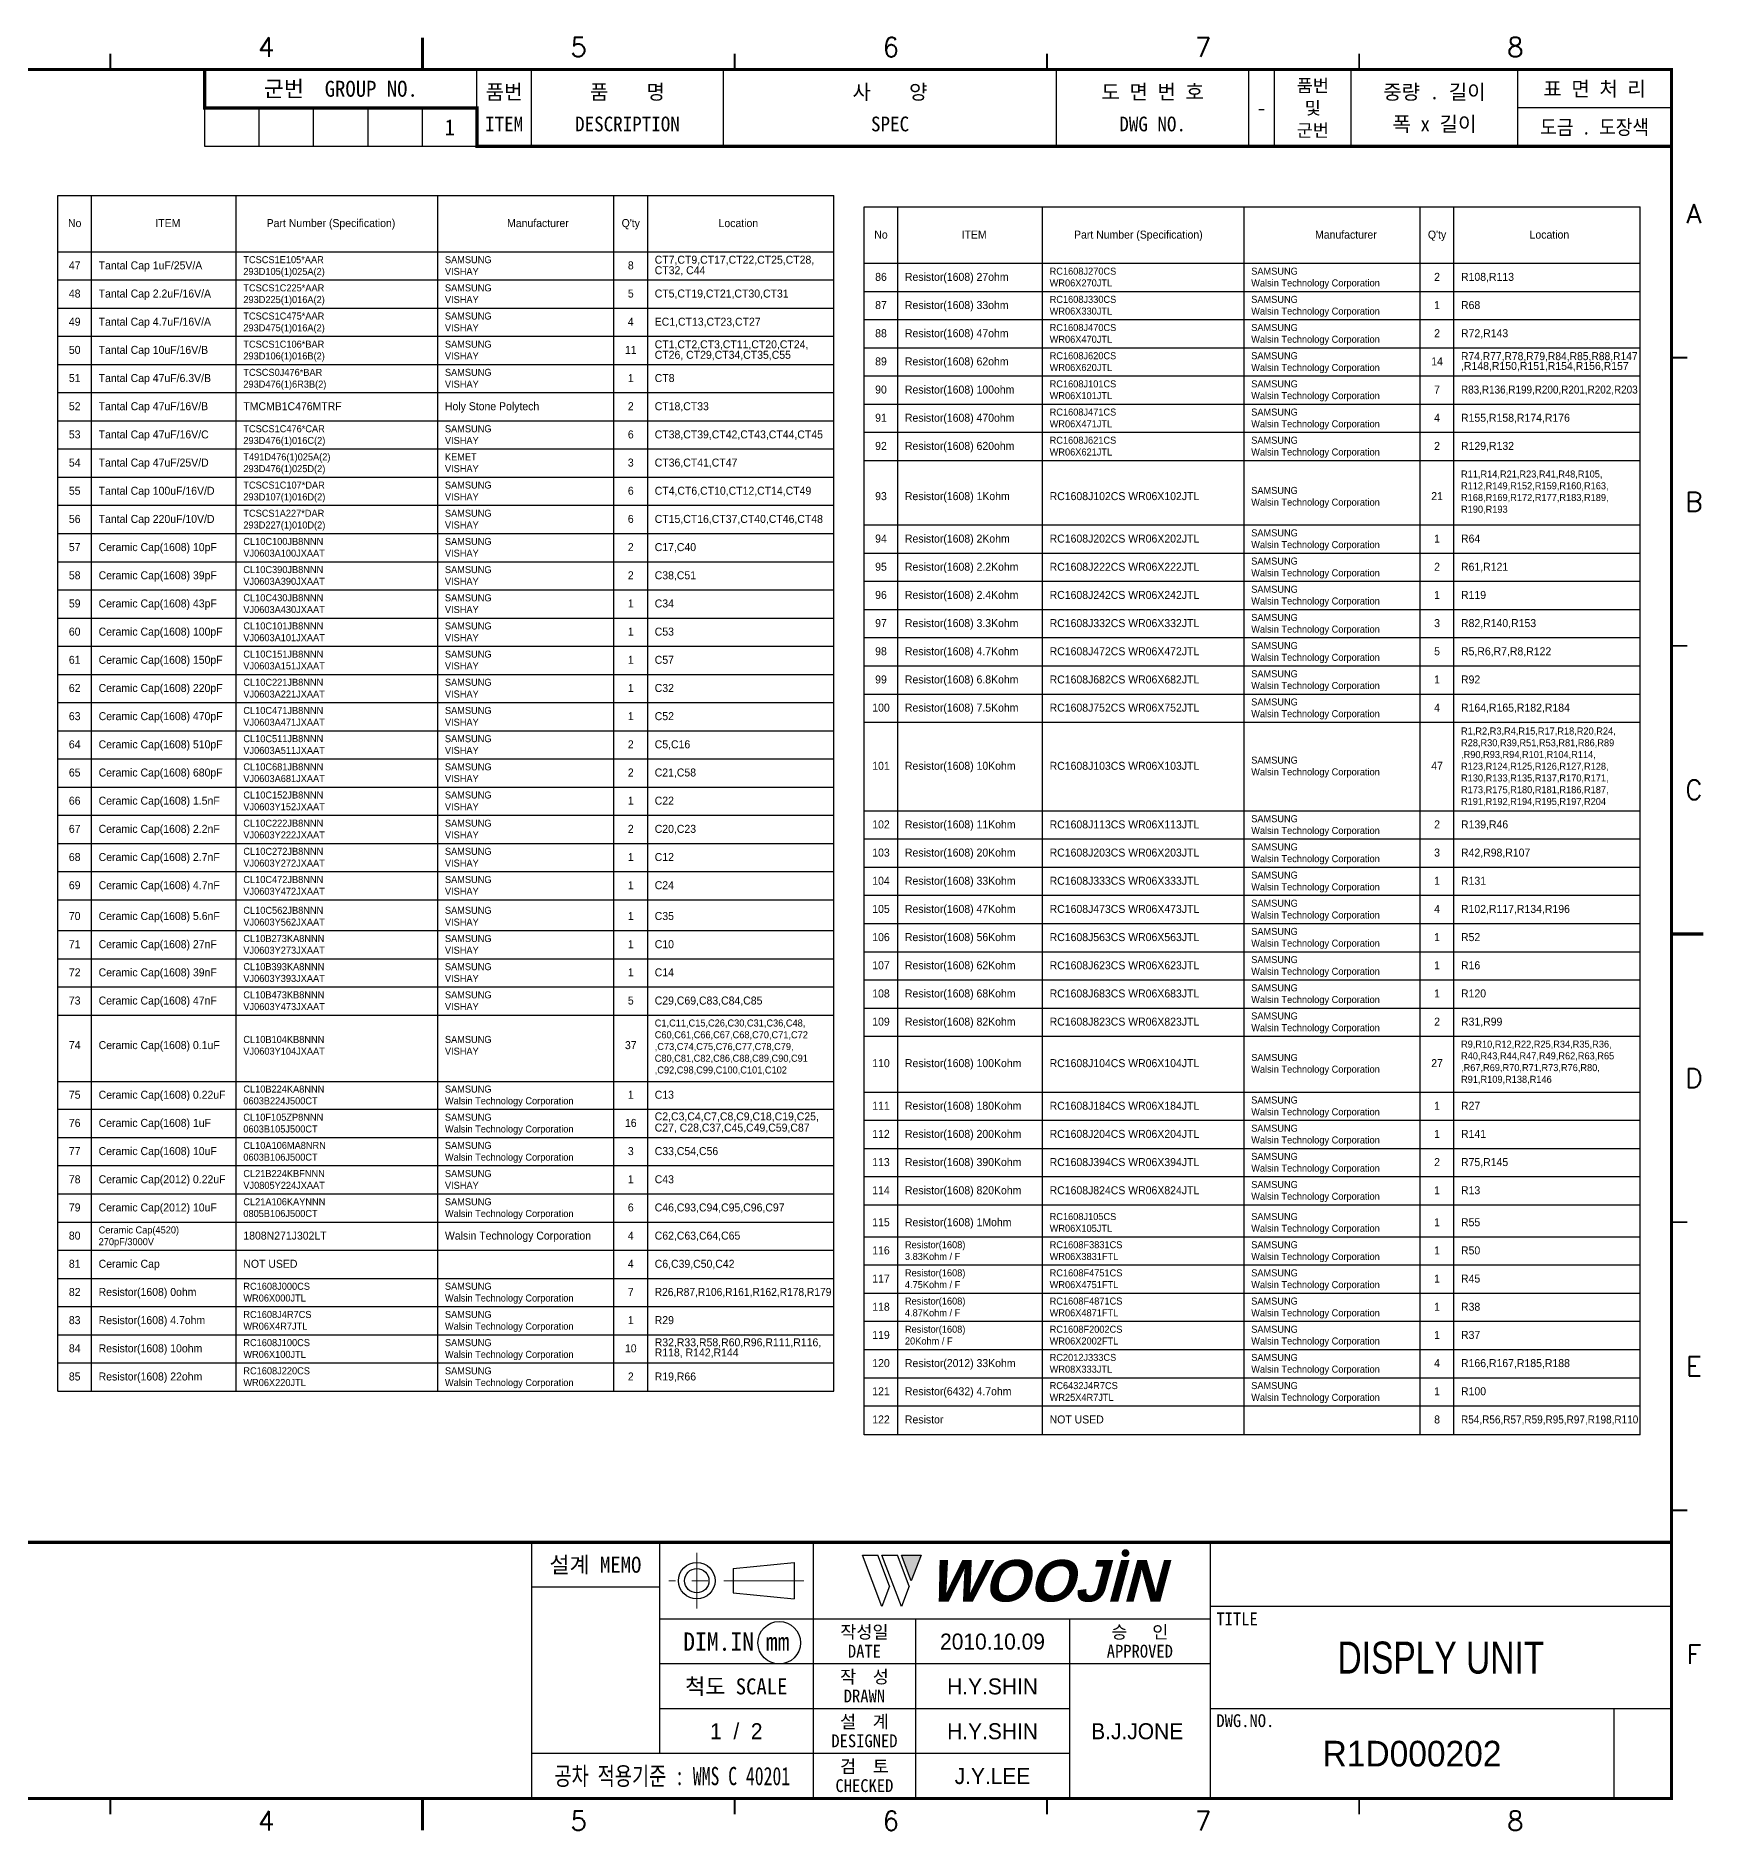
# Model space of a CAD drawing. Extents: x -344 to 1174, y 20 to 1266.
# Drawn here: x 299 to 820, y 20 to 580 of the extents above; entities that cross this region are included whole.
import ezdxf
from ezdxf.enums import TextEntityAlignment as Align

# ---------------------------------------------------------------- set-up
doc = ezdxf.new("R2010")
doc.units = 0
doc.header["$LTSCALE"] = 10
doc.header["$MEASUREMENT"] = 0
doc.linetypes.add('CENTER', pattern=[2, 1.25, -0.25, 0.25, -0.25])
doc.layers.get('0').update_dxf_attribs({"linetype": 'CONTINUOUS', "lineweight": 25})
doc.layers.add('2', color=2, linetype='CENTER', lineweight=13)
doc.layers.add('4', color=4, linetype='CONTINUOUS', lineweight=18)
for name, color, linetype in [('SHEET', 3, 'CONTINUOUS'), ('문자', 4, 'CONTINUOUS'), ('테두리', 3, 'CONTINUOUS')]:
    doc.layers.add(name, color=color, linetype=linetype)
doc.styles.add('MARK', font='')
doc.styles.get("Standard").update_dxf_attribs({"font": 'simplex.shx'})
doc.styles.add('굴림', font='Gulim.ttf')
doc.styles.add('굴림체', font='GulimChe.ttf')
doc.styles.get('MARK').set_extended_font_data('Arial Rounded MT Bold')

# ---------------------------------------------------------------- blocks, each defined once
blk = doc.blocks.new('A')
blk.add_line((15, 285), (15, 285))
at = {"layer": '2'}
for p, q in [((252.83, 53.35), (252.83, 44.65)), ((269.53, 49), (248.48, 49))]:
    blk.add_line(p, q, dxfattribs=at)
at = {"layer": 'SHEET'}
for p, q in [((33, 285), (33, 278)), ((58, 278), (58, 285)), ((176, 273), (176, 285)), ((218.5, 273), (218.5, 285)), ((227, 273), (227, 285)), ((257, 273), (257, 285)), ((309, 273), (309, 285)), ((339, 273), (339, 285)), ((343, 273), (343, 285)), ((355, 273), (355, 285)), ((355, 273), (355, 285)), ((355, 273), (355, 285)), ((355, 273), (355, 285)), ((381, 273), (381, 285)), ((381, 273), (381, 285)), ((381, 273), (381, 285)), ((381, 273), (381, 285)), ((381, 273), (381, 285)), ((381, 273), (381, 285)), ((381, 273), (381, 285)), ((381, 273), (381, 285)), ((381, 273), (381, 285)), ((58, 278), (15, 278)), ((184.5, 273), (184.5, 279)), ((193, 273), (193, 279)), ((201.5, 273), (201.5, 279)), ((210, 273), (210, 279)), ((405, 279), (381, 279)), ((405, 273), (176, 273)), ((22, 55), (22, 15)), ((227, 55), (227, 15)), ((247, 55), (247, 22)), ((271, 55), (271, 15)), ((271, 55), (271, 15)), ((333, 55), (333, 15)), ((247, 48), (227, 48)), ((405, 45), (333, 45)), ((333, 43), (247, 43)), ((287, 43), (287, 15)), ((311, 43), (311, 15)), ((333, 36), (247, 36)), ((311, 29), (247, 29)), ((405, 29), (333, 29)), ((396, 29), (396, 15)), ((311, 22), (227, 22))]:
    blk.add_line(p, q, dxfattribs=at)
at = {"layer": 'SHEET', "color": 4}
for p, q in [((258.53, 50.9), (268.03, 51.85)), ((258.53, 50.9), (258.53, 47.1)), ((268.03, 51.85), (268.03, 46.15)), ((258.53, 47.1), (268.03, 46.15))]:
    blk.add_line(p, q, dxfattribs=at)
for radius in [2.85, 1.9]:
    blk.add_circle((252.83, 49), radius, dxfattribs=at)
at = {"layer": 'SHEET'}
blk.add_circle((265.7, 39.32), 3.32, dxfattribs=at)
at = {"layer": '테두리'}
for p, q in [((176, 285), (176, 279)), ((405, 285), (405, 15)), ((218.5, 279), (176, 279)), ((218.5, 279), (218.5, 273)), ((218.5, 273), (405, 273))]:
    blk.add_line(p, q, dxfattribs=at)
for points, const_width in [([(210, 290), (210, 285)], 0.5), ([(63.75, 287.5), (63.75, 285)], 0.3), ([(112.5, 287.5), (112.5, 285)], 0.3), ([(161.25, 287.5), (161.25, 285)], 0.3), ([(258.75, 287.5), (258.75, 285)], 0.3), ([(307.5, 287.5), (307.5, 285)], 0.3), ([(356.25, 287.5), (356.25, 285)], 0.3), ([(15, 285), (15, 15), (405, 15), (405, 285), (15, 285)], 0.5), ([(176, 285), (176, 279), (218.5, 279), (218.5, 273), (405, 273)], 0.5), ([(12.5, 240), (15, 240)], 0.3), ([(407.5, 240), (405, 240)], 0.3), ([(12.5, 195), (15, 195)], 0.3), ([(407.5, 195), (405, 195)], 0.3), ([(10, 150), (15, 150)], 0.5), ([(410, 150), (405, 150)], 0.5), ([(12.5, 105), (15, 105)], 0.3), ([(407.5, 105), (405, 105)], 0.3), ([(12.5, 60), (15, 60)], 0.3), ([(407.5, 60), (405, 60)], 0.3), ([(15, 55), (405, 55)], 0.5), ([(63.75, 12.5), (63.75, 15)], 0.3), ([(112.5, 12.5), (112.5, 15)], 0.3), ([(161.25, 12.5), (161.25, 15)], 0.3), ([(210, 10), (210, 15)], 0.5), ([(258.75, 12.5), (258.75, 15)], 0.3), ([(307.5, 12.5), (307.5, 15)], 0.3), ([(356.25, 12.5), (356.25, 15)], 0.3)]:
    blk.add_lwpolyline(points, dxfattribs=dict(at, const_width=const_width))
at = {"layer": '문자'}
for s, p in [('1', (39.38, 288.5)), ('2', (88.12, 288.5)), ('3', (136.88, 288.5)), ('4', (185.62, 288.5)), ('5', (234.38, 288.5)), ('6', (283.12, 288.5)), ('7', (331.88, 288.5)), ('8', (380.62, 288.5)), ('A', (11.5, 262.5)), ('A', (408.5, 262.5)), ('B', (11.5, 217.5)), ('B', (408.5, 217.5)), ('C', (11.5, 172.5)), ('C', (408.5, 172.5)), ('D', (11.5, 127.5)), ('D', (408.5, 127.5)), ('E', (11.5, 82.5)), ('E', (408.5, 82.5)), ('F', (11.5, 37.5)), ('F', (408.5, 37.5)), ('1', (39.38, 11.5)), ('2', (88.12, 11.5)), ('3', (136.88, 11.5)), ('4', (185.62, 11.5)), ('5', (234.38, 11.5)), ('6', (283.12, 11.5)), ('7', (331.88, 11.5)), ('8', (380.62, 11.5))]:
    blk.add_text(s, height=3, dxfattribs=at).set_placement(p, align=Align.MIDDLE)
at = {"layer": '문자', "style": '굴림체'}
for s, height, p in [('군번  GROUP NO.', 2.5, (197.25, 282)), ('품번', 2, (349, 282.5)), ('표 면 처 리', 2.3, (393, 282)), ('도면번호 ', 2.5, (24, 281.5)), ('품번', 2.3, (222.75, 281.5)), ('품    명', 2.3, (242, 281.5)), ('사    양', 2.3, (283, 281.5)), ('도 면 번 호', 2.3, (324, 281.5)), ('중량 . 길이', 2.3, (368, 281.5)), ('-', 2.3, (341, 279)), ('및', 2, (349, 279)), ('폭 x 길이', 2.3, (368, 276.5)), ('ITEM', 2.3, (222.75, 276.5)), ('DESCRIPTION', 2.3, (242, 276.5)), ('SPEC', 2.3, (283, 276.5)), ('DWG NO.', 2.3, (324, 276.5)), ('군번', 2, (349, 275.5)), ('설계 MEMO', 2.5, (237, 51.5)), ('작성일', 2, (279, 41)), ('승   인', 2, (322, 41)), ('DIM.IN mm', 2.85, (259, 39.5)), ('DATE', 2, (279, 38)), ('APPROVED', 2, (322, 38)), ('척도 SCALE', 2.5, (259, 32.5)), ('작  성', 2, (279, 34)), ('DRAWN', 2, (279, 31)), ('설  계', 2, (279, 27)), ('DESIGNED', 2, (279, 24)), ('검  토', 2, (279, 20)), ('CHECKED', 2, (279, 17))]:
    blk.add_text(s, height=height, dxfattribs=at).set_placement(p, align=Align.MIDDLE_CENTER)
for s, height, width, p in [('도금 . 도장색', 2.3, 0.9, (393, 276)), ('공차 적용기준 : WMS C 40201', 2.85, 0.75, (249, 18.5))]:
    blk.add_text(s, height=height, dxfattribs=dict(at, width=width)).set_placement(p, align=Align.MIDDLE_CENTER)
blk.add_text('개정  CHANGE', height=3, rotation=90, dxfattribs=at).set_placement((18.5, 35), align=Align.MIDDLE_CENTER)
for s, p in [('TITLE', (333.95, 42.05)), ('DWG.NO.', (333.95, 26.15))]:
    blk.add_text(s, height=2, dxfattribs=at).set_placement(p)
blk = doc.blocks.new('B')
at = {"layer": '문자'}
blk.add_hatch(color=256, dxfattribs=at).paths.add_polyline_path([(13.79, 10), (15.31, 6), (16.84, 10)])
at = {"color": 4, "const_width": 0.6}
blk.add_lwpolyline([(48.46, 10.32, 1), (49.06, 10.32, 1)], format="xyb", close=True, dxfattribs=at)
at = {"layer": '문자'}
for p, q in [((10.73, 2), (7.68, 10)), ((7.68, 10), (10.09, 10)), ((11.94, 5.16), (10.09, 10)), ((10.73, 10), (13.15, 10)), ((13.79, 2), (10.73, 10)), ((14.99, 5.16), (13.15, 10)), ((13.79, 10), (16.84, 10)), ((15.31, 6), (13.79, 10)), ((16.84, 10), (15.31, 6)), ((11.94, 5.16), (10.73, 2)), ((14.99, 5.16), (13.79, 2))]:
    blk.add_line(p, q, dxfattribs=at)
at = {"layer": '문자', "style": 'MARK', "oblique": 15}
blk.add_text('WOOJIN', height=6.5, dxfattribs=at).set_placement((36.4, 6), align=Align.MIDDLE_CENTER)
blk = doc.blocks.new('C')
for name, p in [('A', (0, 0)), ('B', (271, 43))]:
    blk.add_blockref(name, p)

msp = doc.modelspace()

# ---------------------------------------------------------------- linework, layer by layer
for p, q in [((306.12177, 530.69113), (548.45545, 530.69113)), ((306.12177, 310.69113), (306.12177, 530.69113)), ((306.12177, 530.69113), (548.45545, 530.69113)), ((316.68177, 310.69113), (316.68177, 530.69113)), ((361.86767, 310.69113), (361.86767, 530.69113)), ((424.81342, 310.69113), (424.81342, 530.69113)), ((479.76289, 310.69113), (479.76289, 530.69113)), ((490.32289, 310.69113), (490.32289, 530.69113)), ((548.45545, 310.69113), (548.45545, 530.69113)), ((557.89407, 527.09411), (800.22775, 527.09411)), ((557.89407, 215.41477), (557.89407, 527.09411)), ((557.89407, 527.09411), (800.22775, 527.09411)), ((568.45407, 215.41477), (568.45407, 527.09411)), ((613.63997, 215.41477), (613.63997, 527.09411)), ((676.58572, 215.41477), (676.58572, 527.09411)), ((731.53519, 215.41477), (731.53519, 527.09411)), ((742.09519, 215.41477), (742.09519, 527.09411)), ((800.22775, 215.41477), (800.22775, 527.09411)), ((306.12177, 513.09113), (548.45545, 513.09113)), ((557.89407, 509.49411), (800.22775, 509.49411)), ((306.12177, 504.29113), (548.45545, 504.29113)), ((557.89407, 500.69411), (800.22775, 500.69411)), ((306.12177, 495.49113), (548.45545, 495.49113)), ((557.89407, 491.89411), (800.22775, 491.89411)), ((306.12177, 486.69113), (548.45545, 486.69113)), ((557.89407, 483.09411), (800.22775, 483.09411)), ((306.12177, 477.89113), (548.45545, 477.89113)), ((557.89407, 474.29411), (800.22775, 474.29411)), ((306.12177, 469.09113), (548.45545, 469.09113)), ((306.12177, 460.29113), (548.45545, 460.29113)), ((557.89407, 465.49411), (800.22775, 465.49411)), ((557.89407, 456.69411), (800.22775, 456.69411)), ((306.12177, 451.49113), (548.45545, 451.49113)), ((557.89407, 447.89411), (800.22775, 447.89411)), ((306.12177, 442.69113), (548.45545, 442.69113)), ((306.12177, 433.89113), (548.45545, 433.89113)), ((557.89407, 427.75506), (800.22775, 427.75506)), ((306.12177, 425.09113), (548.45545, 425.09113)), ((306.12177, 416.29113), (548.45545, 416.29113)), ((557.89407, 418.95506), (800.22775, 418.95506)), ((557.89407, 410.15506), (800.22775, 410.15506)), ((306.12177, 407.49113), (548.45545, 407.49113)), ((306.12177, 398.69113), (548.45545, 398.69113)), ((557.89407, 401.35506), (800.22775, 401.35506)), ((306.12177, 389.89113), (548.45545, 389.89113)), ((557.89407, 392.55506), (800.22775, 392.55506)), ((557.89407, 383.75506), (800.22775, 383.75506)), ((306.12177, 381.09113), (548.45545, 381.09113)), ((306.12177, 372.29113), (548.45545, 372.29113)), ((557.89407, 374.95506), (800.22775, 374.95506)), ((557.89407, 366.15506), (800.22775, 366.15506)), ((306.12177, 363.49113), (548.45545, 363.49113)), ((306.12177, 354.69113), (548.45545, 354.69113)), ((306.12177, 345.89113), (548.45545, 345.89113)), ((306.12177, 337.09113), (548.45545, 337.09113)), ((557.89407, 338.48163), (800.22775, 338.48163)), ((306.12177, 328.29113), (548.45545, 328.29113)), ((557.89407, 329.68163), (800.22775, 329.68163)), ((557.89407, 320.88163), (800.22775, 320.88163)), ((306.12177, 319.49113), (548.45545, 319.49113)), ((306.12177, 310.69113), (548.45545, 310.69113)), ((306.12177, 157.24743), (306.12177, 310.69113)), ((316.68177, 157.24743), (316.68177, 310.69113)), ((361.86767, 157.24743), (361.86767, 310.69113)), ((424.81342, 157.24743), (424.81342, 310.69113)), ((479.76289, 157.24743), (479.76289, 310.69113)), ((490.32289, 157.24743), (490.32289, 310.69113)), ((548.45545, 157.24743), (548.45545, 310.69113)), ((557.89407, 312.08163), (800.22775, 312.08163)), ((557.89407, 303.28163), (800.22775, 303.28163)), ((306.12177, 301.06982), (548.45545, 301.06982)), ((306.12177, 292.26982), (548.45545, 292.26982)), ((557.89407, 294.48163), (800.22775, 294.48163)), ((306.12177, 283.46982), (548.45545, 283.46982)), ((557.89407, 285.68163), (800.22775, 285.68163)), ((557.89407, 276.88163), (800.22775, 276.88163)), ((306.12177, 274.66982), (548.45545, 274.66982)), ((557.89407, 268.08163), (800.22775, 268.08163)), ((306.12177, 253.92847), (548.45545, 253.92847)), ((557.89407, 250.61477), (800.22775, 250.61477)), ((306.12177, 245.24743), (548.45545, 245.24743)), ((557.89407, 241.81477), (800.22775, 241.81477)), ((306.12177, 236.44743), (548.45545, 236.44743)), ((557.89407, 233.01477), (800.22775, 233.01477)), ((306.12177, 227.64743), (548.45545, 227.64743)), ((306.12177, 218.84743), (548.45545, 218.84743)), ((557.89407, 224.21477), (800.22775, 224.21477)), ((557.89407, 215.41477), (800.22775, 215.41477)), ((557.89407, 143.56295), (557.89407, 215.41477)), ((568.45407, 143.56295), (568.45407, 215.41477)), ((613.63997, 143.82736), (613.63997, 215.41477)), ((676.58572, 143.82736), (676.58572, 215.41477)), ((731.53519, 143.56295), (731.53519, 215.41477)), ((742.09519, 143.56295), (742.09519, 215.41477)), ((800.22775, 143.56295), (800.22775, 215.41477)), ((306.12177, 210.04743), (548.45545, 210.04743)), ((557.89407, 205.42736), (800.22775, 205.42736)), ((306.12177, 201.24743), (548.45545, 201.24743)), ((557.89407, 196.62736), (800.22775, 196.62736)), ((306.12177, 192.44743), (548.45545, 192.44743)), ((557.89407, 187.82736), (800.22775, 187.82736)), ((306.12177, 183.64743), (548.45545, 183.64743)), ((306.12177, 174.84743), (548.45545, 174.84743)), ((557.89407, 179.02736), (800.22775, 179.02736)), ((557.89407, 170.22736), (800.22775, 170.22736)), ((306.12177, 166.04743), (548.45545, 166.04743)), ((306.12177, 157.24743), (548.45545, 157.24743)), ((557.89407, 161.42736), (800.22775, 161.42736)), ((557.89407, 152.62736), (800.22775, 152.62736)), ((800.22775, 143.56295), (557.89407, 143.56295))]:
    msp.add_line(p, q)

# ---------------------------------------------------------------- block references
at = {"xscale": 2, "yscale": 2, "zscale": 2}
msp.add_blockref('C', (0, 0), dxfattribs=at)

# ---------------------------------------------------------------- texts
at = {"style": '굴림'}
for s, p in [('No', (311.40177, 520.79113)), ('ITEM', (340.49319, 520.79113)), ('Part Number (Specification)', (391.43217, 520.79113)), ('Manufacturer', (456.04896, 520.79113)), ("Q'ty", (485.04289, 520.79113)), ('Location', (518.64092, 520.79113)), ('No', (563.17407, 517.19411)), ('ITEM', (592.26549, 517.19411)), ('Part Number^J(Specification)', (643.53899, 517.19411)), ('Manufacturer', (708.34866, 517.19411)), ("Q'ty", (736.81519, 517.19411)), ('Location', (771.8932, 517.19411)), ('47', (311.40177, 507.59113)), ('8', (485.04289, 507.59113)), ('86', (563.17407, 503.99411)), ('2', (736.81519, 503.99411)), ('48', (311.40177, 498.79113)), ('5', (485.04289, 498.79113)), ('87', (563.17407, 495.19411)), ('1', (736.81519, 495.19411)), ('49', (311.40177, 489.99113)), ('4', (485.04289, 489.99113)), ('88', (563.17407, 486.39411)), ('2', (736.81519, 486.39411)), ('50', (311.40177, 481.19113)), ('11', (485.04289, 481.19113)), ('89', (563.17407, 477.59411)), ('14', (736.81519, 477.59411)), ('51', (311.40177, 472.39113)), ('1', (485.04289, 472.39113)), ('90', (563.17407, 468.79411)), ('7', (736.81519, 468.79411)), ('52', (311.40177, 463.59113)), ('2', (485.04289, 463.59113)), ('91', (563.17407, 459.99411)), ('4', (736.81519, 459.99411)), ('53', (311.40177, 454.79113)), ('6', (485.04289, 454.79113)), ('92', (563.17407, 451.19411)), ('2', (736.81519, 451.19411)), ('54', (311.40177, 445.99113)), ('3', (485.04289, 445.99113)), ('55', (311.40177, 437.19113)), ('6', (485.04289, 437.19113)), ('93', (563.17407, 435.51604)), ('21', (736.81519, 435.51604)), ('56', (311.40177, 428.39113)), ('6', (485.04289, 428.39113)), ('57', (311.40177, 419.59113)), ('2', (485.04289, 419.59113)), ('94', (563.17407, 422.25506)), ('1', (736.81519, 422.25506)), ('95', (563.17407, 413.45506)), ('2', (736.81519, 413.45506)), ('58', (311.40177, 410.79113)), ('2', (485.04289, 410.79113)), ('59', (311.40177, 401.99113)), ('1', (485.04289, 401.99113)), ('96', (563.17407, 404.65506)), ('1', (736.81519, 404.65506)), ('97', (563.17407, 395.85506)), ('3', (736.81519, 395.85506)), ('60', (311.40177, 393.19113)), ('1', (485.04289, 393.19113)), ('98', (563.17407, 387.05506)), ('5', (736.81519, 387.05506)), ('61', (311.40177, 384.39113)), ('1', (485.04289, 384.39113)), ('62', (311.40177, 375.59113)), ('1', (485.04289, 375.59113)), ('99', (563.17407, 378.25506)), ('1', (736.81519, 378.25506)), ('100', (563.17407, 369.45506)), ('4', (736.81519, 369.45506)), ('63', (311.40177, 366.79113)), ('1', (485.04289, 366.79113)), ('64', (311.40177, 357.99113)), ('2', (485.04289, 357.99113)), ('101', (563.17407, 351.28249)), ('47', (736.81519, 351.28249)), ('65', (311.40177, 349.19113)), ('2', (485.04289, 349.19113)), ('66', (311.40177, 340.39113)), ('1', (485.04289, 340.39113)), ('67', (311.40177, 331.59113)), ('2', (485.04289, 331.59113)), ('102', (563.17407, 332.98163)), ('2', (736.81519, 332.98163)), ('103', (563.17407, 324.18163)), ('3', (736.81519, 324.18163)), ('68', (311.40177, 322.79113)), ('1', (485.04289, 322.79113)), ('69', (311.40177, 313.99113)), ('1', (485.04289, 313.99113)), ('104', (563.17407, 315.38163)), ('1', (736.81519, 315.38163)), ('105', (563.17407, 306.58163)), ('4', (736.81519, 306.58163)), ('70', (311.40177, 304.36982)), ('1', (485.04289, 304.36982)), ('71', (311.40177, 295.56982)), ('1', (485.04289, 295.56982)), ('106', (563.17407, 297.78163)), ('1', (736.81519, 297.78163)), ('72', (311.40177, 286.76982)), ('1', (485.04289, 286.76982)), ('107', (563.17407, 288.98163)), ('1', (736.81519, 288.98163)), ('73', (311.40177, 277.96982)), ('108', (563.17407, 280.18163)), ('1', (736.81519, 280.18163)), ('5', (485.04289, 277.96982)), ('109', (563.17407, 271.38163)), ('2', (736.81519, 271.38163)), ('74', (311.40177, 264.04568)), ('37', (485.04289, 264.04568)), ('110', (563.17407, 258.40916)), ('27', (736.81519, 258.40916)), ('75', (311.40177, 248.54743)), ('1', (485.04289, 248.54743)), ('111', (563.17407, 245.11477)), ('1', (736.81519, 245.11477)), ('76', (311.40177, 239.74743)), ('16', (485.04289, 239.74743)), ('112', (563.17407, 236.31477)), ('1', (736.81519, 236.31477)), ('77', (311.40177, 230.94743)), ('3', (485.04289, 230.94743)), ('113', (563.17407, 227.51477)), ('2', (736.81519, 227.51477)), ('78', (311.40177, 222.14743)), ('1', (485.04289, 222.14743)), ('114', (563.17407, 218.71477)), ('1', (736.81519, 218.71477)), ('79', (311.40177, 213.34743)), ('6', (485.04289, 213.34743)), ('115', (563.17407, 208.72736)), ('1', (736.81519, 208.72736)), ('80', (311.40177, 204.54743)), ('4', (485.04289, 204.54743)), ('116', (563.17407, 199.92736)), ('1', (736.81519, 199.92736)), ('81', (311.40177, 195.74743)), ('4', (485.04289, 195.74743)), ('117', (563.17407, 191.12736)), ('1', (736.81519, 191.12736)), ('82', (311.40177, 186.94743)), ('7', (485.04289, 186.94743)), ('83', (311.40177, 178.14743)), ('1', (485.04289, 178.14743)), ('118', (563.17407, 182.32736)), ('1', (736.81519, 182.32736)), ('119', (563.17407, 173.52736)), ('1', (736.81519, 173.52736)), ('84', (311.40177, 169.34743)), ('10', (485.04289, 169.34743)), ('85', (311.40177, 160.54743)), ('2', (485.04289, 160.54743)), ('120', (563.17407, 164.72736)), ('4', (736.81519, 164.72736)), ('121', (563.17407, 155.92736)), ('1', (736.81519, 155.92736)), ('122', (563.17407, 147.12736)), ('8', (736.81519, 147.12736))]:
    msp.add_text(s, height=2.5, dxfattribs=at).set_placement(p, align=Align.CENTER)
for s, p in [('CT7,CT9,CT17,CT22,CT25,CT28,', (492.52289, 509.35699)), ('Tantal Cap 1uF/25V/A', (318.88177, 507.59113)), ('CT32, C44', (492.52289, 506.06608)), ('Resistor(1608) 27ohm', (570.65407, 503.99411)), ('R108,R113', (744.29519, 503.99411)), ('Tantal Cap 2.2uF/16V/A', (318.88177, 498.79113)), ('CT5,CT19,CT21,CT30,CT31', (492.52289, 498.79113)), ('Resistor(1608) 33ohm', (570.65407, 495.19411)), ('R68', (744.29519, 495.19411)), ('Tantal Cap 4.7uF/16V/A', (318.88177, 489.99113)), ('EC1,CT13,CT23,CT27', (492.52289, 489.99113)), ('Resistor(1608) 47ohm', (570.65407, 486.39411)), ('R72,R143', (744.29519, 486.39411)), ('Tantal Cap 10uF/16V/B', (318.88177, 481.19113)), ('CT1,CT2,CT3,CT11,CT20,CT24,', (492.52289, 482.9253)), ('CT26, CT29,CT34,CT35,C55', (492.52289, 479.65391)), ('Resistor(1608) 62ohm', (570.65407, 477.59411)), (',R148,R150,R151,R154,R156,R157', (744.29519, 476.16181)), ('Tantal Cap 47uF/6.3V/B', (318.88177, 472.39113)), ('CT8', (492.52289, 472.39113)), ('Resistor(1608) 100ohm', (570.65407, 468.79411)), ('Tantal Cap 47uF/16V/B', (318.88177, 463.59113)), ('TMCMB1C476MTRF', (364.06767, 463.59113)), ('Holy Stone Polytech', (427.01342, 463.59113)), ('CT18,CT33', (492.52289, 463.59113)), ('Resistor(1608) 470ohm', (570.65407, 459.99411)), ('R155,R158,R174,R176', (744.29519, 459.99411)), ('Tantal Cap 47uF/16V/C', (318.88177, 454.79113)), ('CT38,CT39,CT42,CT43,CT44,CT45', (492.52289, 454.79113)), ('Resistor(1608) 620ohm', (570.65407, 451.19411)), ('R129,R132', (744.29519, 451.19411)), ('Tantal Cap 47uF/25V/D', (318.88177, 445.99113)), ('CT36,CT41,CT47', (492.52289, 445.99113)), ('Tantal Cap 100uF/16V/D', (318.88177, 437.19113)), ('CT4,CT6,CT10,CT12,CT14,CT49', (492.52289, 437.19113)), ('Resistor(1608) 1Kohm', (570.65407, 435.51604)), ('RC1608J102CS WR06X102JTL', (615.83997, 435.51604)), ('Tantal Cap 220uF/10V/D', (318.88177, 428.39113)), ('CT15,CT16,CT37,CT40,CT46,CT48', (492.52289, 428.39113)), ('Ceramic Cap(1608) 10pF', (318.88177, 419.59113)), ('C17,C40', (492.52289, 419.59113)), ('Resistor(1608) 2Kohm', (570.65407, 422.25506)), ('RC1608J202CS WR06X202JTL', (615.83997, 422.25506)), ('R64', (744.29519, 422.25506)), ('Resistor(1608) 2.2Kohm', (570.65407, 413.45506)), ('RC1608J222CS WR06X222JTL', (615.83997, 413.45506)), ('R61,R121', (744.29519, 413.45506)), ('Ceramic Cap(1608) 39pF', (318.88177, 410.79113)), ('C38,C51', (492.52289, 410.79113)), ('Ceramic Cap(1608) 43pF', (318.88177, 401.99113)), ('C34', (492.52289, 401.99113)), ('Resistor(1608) 2.4Kohm', (570.65407, 404.65506)), ('RC1608J242CS WR06X242JTL', (615.83997, 404.65506)), ('R119', (744.29519, 404.65506)), ('Resistor(1608) 3.3Kohm', (570.65407, 395.85506)), ('RC1608J332CS WR06X332JTL', (615.83997, 395.85506)), ('R82,R140,R153', (744.29519, 395.85506)), ('Ceramic Cap(1608) 100pF', (318.88177, 393.19113)), ('C53', (492.52289, 393.19113)), ('Resistor(1608) 4.7Kohm', (570.65407, 387.05506)), ('RC1608J472CS WR06X472JTL', (615.83997, 387.05506)), ('R5,R6,R7,R8,R122', (744.29519, 387.05506)), ('Ceramic Cap(1608) 150pF', (318.88177, 384.39113)), ('C57', (492.52289, 384.39113)), ('Ceramic Cap(1608) 220pF', (318.88177, 375.59113)), ('C32', (492.52289, 375.59113)), ('Resistor(1608) 6.8Kohm', (570.65407, 378.25506)), ('RC1608J682CS WR06X682JTL', (615.83997, 378.25506)), ('R92', (744.29519, 378.25506)), ('Resistor(1608) 7.5Kohm', (570.65407, 369.45506)), ('RC1608J752CS WR06X752JTL', (615.83997, 369.45506)), ('R164,R165,R182,R184', (744.29519, 369.45506)), ('Ceramic Cap(1608) 470pF', (318.88177, 366.79113)), ('C52', (492.52289, 366.79113)), ('Ceramic Cap(1608) 510pF', (318.88177, 357.99113)), ('C5,C16', (492.52289, 357.99113)), ('Resistor(1608) 10Kohm', (570.65407, 351.28249)), ('RC1608J103CS WR06X103JTL', (615.83997, 351.28249)), ('Ceramic Cap(1608) 680pF', (318.88177, 349.19113)), ('C21,C58', (492.52289, 349.19113)), ('Ceramic Cap(1608) 1.5nF', (318.88177, 340.39113)), ('C22', (492.52289, 340.39113)), ('Ceramic Cap(1608) 2.2nF', (318.88177, 331.59113)), ('C20,C23', (492.52289, 331.59113)), ('Resistor(1608) 11Kohm', (570.65407, 332.98163)), ('RC1608J113CS WR06X113JTL', (615.83997, 332.98163)), ('R139,R46', (744.29519, 332.98163)), ('Ceramic Cap(1608) 2.7nF', (318.88177, 322.79113)), ('Resistor(1608) 20Kohm', (570.65407, 324.18163)), ('RC1608J203CS WR06X203JTL', (615.83997, 324.18163)), ('R42,R98,R107', (744.29519, 324.18163)), ('C12', (492.52289, 322.79113)), ('Ceramic Cap(1608) 4.7nF', (318.88177, 313.99113)), ('C24', (492.52289, 313.99113)), ('Resistor(1608) 33Kohm', (570.65407, 315.38163)), ('RC1608J333CS WR06X333JTL', (615.83997, 315.38163)), ('R131', (744.29519, 315.38163)), ('Resistor(1608) 47Kohm', (570.65407, 306.58163)), ('RC1608J473CS WR06X473JTL', (615.83997, 306.58163)), ('R102,R117,R134,R196', (744.29519, 306.58163)), ('Ceramic Cap(1608) 5.6nF', (318.88177, 304.36982)), ('C35', (492.52289, 304.36982)), ('Ceramic Cap(1608) 27nF', (318.88177, 295.56982)), ('C10', (492.52289, 295.56982)), ('Resistor(1608) 56Kohm', (570.65407, 297.78163)), ('RC1608J563CS WR06X563JTL', (615.83997, 297.78163)), ('R52', (744.29519, 297.78163)), ('Ceramic Cap(1608) 39nF', (318.88177, 286.76982)), ('C14', (492.52289, 286.76982)), ('Resistor(1608) 62Kohm', (570.65407, 288.98163)), ('RC1608J623CS WR06X623JTL', (615.83997, 288.98163)), ('R16', (744.29519, 288.98163)), ('Ceramic Cap(1608) 47nF', (318.88177, 277.96982)), ('C29,C69,C83,C84,C85', (492.52289, 277.96982)), ('Resistor(1608) 68Kohm', (570.65407, 280.18163)), ('RC1608J683CS WR06X683JTL', (615.83997, 280.18163)), ('R120', (744.29519, 280.18163)), ('Resistor(1608) 82Kohm', (570.65407, 271.38163)), ('RC1608J823CS WR06X823JTL', (615.83997, 271.38163)), ('R31,R99', (744.29519, 271.38163)), ('Ceramic Cap(1608) 0.1uF', (318.88177, 264.04568)), ('Resistor(1608) 100Kohm', (570.65407, 258.40916)), ('RC1608J104CS WR06X104JTL', (615.83997, 258.40916)), ('Ceramic Cap(1608) 0.22uF', (318.88177, 248.54743)), ('C13', (492.52289, 248.54743)), ('Resistor(1608) 180Kohm', (570.65407, 245.11477)), ('RC1608J184CS WR06X184JTL', (615.83997, 245.11477)), ('R27', (744.29519, 245.11477)), ('Ceramic Cap(1608) 1uF', (318.88177, 239.74743)), ('C2,C3,C4,C7,C8,C9,C18,C19,C25,', (492.52289, 241.79313)), ('C27, C28,C37,C45,C49,C59,C87', (492.52289, 238.28622)), ('Resistor(1608) 200Kohm', (570.65407, 236.31477)), ('RC1608J204CS WR06X204JTL', (615.83997, 236.31477)), ('R141', (744.29519, 236.31477)), ('Ceramic Cap(1608) 10uF', (318.88177, 230.94743)), ('C33,C54,C56', (492.52289, 230.94743)), ('Resistor(1608) 390Kohm', (570.65407, 227.51477)), ('RC1608J394CS WR06X394JTL', (615.83997, 227.51477)), ('R75,R145', (744.29519, 227.51477)), ('Ceramic Cap(2012) 0.22uF', (318.88177, 222.14743)), ('C43', (492.52289, 222.14743)), ('Resistor(1608) 820Kohm', (570.65407, 218.71477)), ('RC1608J824CS WR06X824JTL', (615.83997, 218.71477)), ('R13', (744.29519, 218.71477)), ('Ceramic Cap(2012) 10uF', (318.88177, 213.34743)), ('C46,C93,C94,C95,C96,C97', (492.52289, 213.34743)), ('Resistor(1608) 1Mohm', (570.65407, 208.72736)), ('R55', (744.29519, 208.72736)), ('1808N271J302LT', (364.06767, 204.54743)), ('Walsin Technology Corporation', (427.01342, 204.54743)), ('C62,C63,C64,C65', (492.52289, 204.54743)), ('R50', (744.29519, 199.92736)), ('Ceramic Cap', (318.88177, 195.74743)), ('NOT USED', (364.06767, 195.74743)), ('C6,C39,C50,C42', (492.52289, 195.74743)), ('R45', (744.29519, 191.12736)), ('Resistor(1608) 0ohm', (318.88177, 186.94743)), ('Resistor(1608) 4.7ohm', (318.88177, 178.14743)), ('R29', (492.52289, 178.14743)), ('R38', (744.29519, 182.32736)), ('R37', (744.29519, 173.52736)), ('Resistor(1608) 10ohm', (318.88177, 169.34743)), ('R32,R33,R58,R60,R96,R111,R116,', (492.52289, 171.21628)), ('R118, R142,R144', (492.52289, 168.04736)), ('Resistor(1608) 22ohm', (318.88177, 160.54743)), ('R19,R66', (492.52289, 160.54743)), ('Resistor(2012) 33Kohm', (570.65407, 164.72736)), ('R166,R167,R185,R188', (744.29519, 164.72736)), ('Resistor(6432) 4.7ohm', (570.65407, 155.92736)), ('R100', (744.29519, 155.92736)), ('Resistor', (570.65407, 147.12736)), ('NOT USED', (615.83997, 147.12736))]:
    msp.add_text(s, height=2.5, dxfattribs=at).set_placement(p)
for s, width, p, p2 in [('R74,R77,R78,R79,R84,R85,R88,R147', 0.928542, (744.29519, 479.23101), (799.4575, 479.23101)), ('R83,R136,R199,R200,R201,R202,R203', 0.891613, (744.29519, 468.79411), (799.46001, 468.79411)), ('R26,R87,R106,R161,R162,R178,R179', 0.920699, (492.52289, 186.94743), (547.68514, 186.94743)), ('R54,R56,R57,R59,R95,R97,R198,R110', 0.902121, (744.29519, 147.12736), (799.65373, 147.12736))]:
    msp.add_text(s, height=2.5, dxfattribs=dict(at, width=width)).set_placement(p, p2, align=Align.FIT)
at = {"color": 4, "style": '굴림'}
for s, p in [('2010.10.09', (598, 79)), ('H.Y.SHIN', (598, 65)), ('H.Y.SHIN', (598, 51)), ('B.J.JONE', (643.18039, 51)), ('J.Y.LEE', (598, 37))]:
    msp.add_text(s, height=5, dxfattribs=at).set_placement(p, align=Align.MIDDLE_CENTER)
at = {"char_height": 2.2, "attachment_point": 1, "style": '굴림'}
for s, insert, width in [('TCSCS1E105*AAR\\P293D105(1)025A(2)', (364.06767, 511.71613), 61.7182001), ('SAMSUNG\\PVISHAY', (427.01342, 511.71613), 30.1144392), ('RC1608J270CS\\PWR06X270JTL', (615.83997, 508.11911), 47.8828744), ('SAMSUNG\\PWalsin Technology Corporation', (678.78572, 508.11911), 65.4341169), ('TCSCS1C225*AAR\\P293D225(1)016A(2)', (364.06767, 502.91613), 61.9176629), ('SAMSUNG\\PVISHAY', (427.01342, 502.91613), 30.1144392), ('RC1608J330CS\\PWR06X330JTL', (615.83997, 499.31911), 47.8828744), ('SAMSUNG\\PWalsin Technology Corporation', (678.78572, 499.31911), 65.4341169), ('TCSCS1C475*AAR\\P293D475(1)016A(2)', (364.06767, 494.11613), 61.9176629), ('SAMSUNG\\PVISHAY', (427.01342, 494.11613), 30.1144392), ('RC1608J470CS\\PWR06X470JTL', (615.83997, 490.51911), 47.8828744), ('SAMSUNG\\PWalsin Technology Corporation', (678.78572, 490.51911), 65.4341169), ('TCSCS1C106*BAR\\P293D106(1)016B(2)', (364.06767, 485.31613), 61.9294829), ('SAMSUNG\\PVISHAY', (427.01342, 485.31613), 30.1144392), ('RC1608J620CS\\PWR06X620JTL', (615.83997, 481.71911), 47.8828744), ('SAMSUNG\\PWalsin Technology Corporation', (678.78572, 481.71911), 65.4341169), ('TCSCS0J476*BAR\\P293D476(1)6R3B(2)', (364.06767, 476.51613), 61.3724647), ('SAMSUNG\\PVISHAY', (427.01342, 476.51613), 30.1144392), ('RC1608J101CS\\PWR06X101JTL', (615.83997, 472.91911), 47.8828744), ('SAMSUNG\\PWalsin Technology Corporation', (678.78572, 472.91911), 65.4341169), ('RC1608J471CS\\PWR06X471JTL', (615.83997, 464.11911), 47.8828744), ('SAMSUNG\\PWalsin Technology Corporation', (678.78572, 464.11911), 65.4341169), ('TCSCS1C476*CAR\\P293D476(1)016C(2)', (364.06767, 458.91613), 62.006313), ('SAMSUNG\\PVISHAY', (427.01342, 458.91613), 30.1144392), ('RC1608J621CS\\PWR06X621JTL', (615.83997, 455.31911), 47.8828744), ('SAMSUNG\\PWalsin Technology Corporation', (678.78572, 455.31911), 65.4341169), ('T491D476(1)025A(2)\\P293D476(1)025D(2)', (364.06767, 450.11613), 66.9027535), ('KEMET\\PVISHAY', (427.01342, 450.11613), 24.8722633), ('R11,R14,R21,R23,R41,R48,R105,\\PR112,R149,R152,R159,R160,R163,\\PR168,R169,R172,R177,R183,R189,\\PR190,R193', (744.29519, 444.7692), 178.5501679), ('TCSCS1C107*DAR\\P293D107(1)016D(2)', (364.06767, 441.31613), 62.4436535), ('SAMSUNG\\PVISHAY', (427.01342, 441.31613), 30.1144392), ('SAMSUNG\\PWalsin Technology Corporation', (678.78572, 439.64104), 65.4341169), ('TCSCS1A227*DAR\\P293D227(1)010D(2)', (364.06767, 432.51613), 62.3993284), ('SAMSUNG\\PVISHAY', (427.01342, 432.51613), 30.1144392), ('SAMSUNG\\PWalsin Technology Corporation', (678.78572, 426.38006), 65.4341169), ('CL10C100JB8NNN\\PVJ0603A100JXAAT', (364.06767, 423.71613), 59.0498321), ('SAMSUNG\\PVISHAY', (427.01342, 423.71613), 30.1144392), ('SAMSUNG\\PWalsin Technology Corporation', (678.78572, 417.58006), 65.4341169), ('CL10C390JB8NNN\\PVJ0603A390JXAAT', (364.06767, 414.91613), 59.0498321), ('SAMSUNG\\PVISHAY', (427.01342, 414.91613), 30.1144392), ('CL10C430JB8NNN\\PVJ0603A430JXAAT', (364.06767, 406.11613), 59.0498321), ('SAMSUNG\\PVISHAY', (427.01342, 406.11613), 30.1144392), ('SAMSUNG\\PWalsin Technology Corporation', (678.78572, 408.78006), 65.4341169), ('SAMSUNG\\PWalsin Technology Corporation', (678.78572, 399.98006), 65.4341169), ('CL10C101JB8NNN\\PVJ0603A101JXAAT', (364.06767, 397.31613), 59.0498321), ('SAMSUNG\\PVISHAY', (427.01342, 397.31613), 30.1144392), ('CL10C151JB8NNN\\PVJ0603A151JXAAT', (364.06767, 388.51613), 59.0498321), ('SAMSUNG\\PVISHAY', (427.01342, 388.51613), 30.1144392), ('SAMSUNG\\PWalsin Technology Corporation', (678.78572, 391.18006), 65.4341169), ('SAMSUNG\\PWalsin Technology Corporation', (678.78572, 382.38006), 65.4341169), ('CL10C221JB8NNN\\PVJ0603A221JXAAT', (364.06767, 379.71613), 59.0498321), ('SAMSUNG\\PVISHAY', (427.01342, 379.71613), 30.1144392), ('CL10C471JB8NNN\\PVJ0603A471JXAAT', (364.06767, 370.91613), 59.0498321), ('SAMSUNG\\PVISHAY', (427.01342, 370.91613), 30.1144392), ('SAMSUNG\\PWalsin Technology Corporation', (678.78572, 373.58006), 65.4341169), ('CL10C511JB8NNN\\PVJ0603A511JXAAT', (364.06767, 362.11613), 59.0498321), ('SAMSUNG\\PVISHAY', (427.01342, 362.11613), 30.1144392), ('R1,R2,R3,R4,R15,R17,R18,R20,R24,\\PR28,R30,R39,R51,R53,R81,R86,R89\\P,R90,R93,R94,R101,R104,R114,\\PR123,R124,R125,R126,R127,R128,\\PR130,R133,R135,R137,R170,R171,\\PR173,R175,R180,R181,R186,R187,\\PR191,R192,R194,R195,R197,R204', (744.29519, 364.50506), 377.3760913), ('SAMSUNG\\PWalsin Technology Corporation', (678.78572, 355.40749), 65.4341169), ('CL10C681JB8NNN\\PVJ0603A681JXAAT', (364.06767, 353.31613), 59.0498321), ('SAMSUNG\\PVISHAY', (427.01342, 353.31613), 30.1144392), ('CL10C152JB8NNN\\PVJ0603Y152JXAAT', (364.06767, 344.51613), 58.8429819), ('SAMSUNG\\PVISHAY', (427.01342, 344.51613), 30.1144392), ('SAMSUNG\\PWalsin Technology Corporation', (678.78572, 337.10663), 65.4341169), ('CL10C222JB8NNN\\PVJ0603Y222JXAAT', (364.06767, 335.71613), 58.8429819), ('SAMSUNG\\PVISHAY', (427.01342, 335.71613), 30.1144392), ('CL10C272JB8NNN\\PVJ0603Y272JXAAT', (364.06767, 326.91613), 58.8429819), ('SAMSUNG\\PVISHAY', (427.01342, 326.91613), 30.1144392), ('SAMSUNG\\PWalsin Technology Corporation', (678.78572, 328.30663), 65.4341169), ('CL10C472JB8NNN\\PVJ0603Y472JXAAT', (364.06767, 318.11613), 58.8429819), ('SAMSUNG\\PVISHAY', (427.01342, 318.11613), 30.1144392), ('SAMSUNG\\PWalsin Technology Corporation', (678.78572, 319.50663), 65.4341169), ('SAMSUNG\\PWalsin Technology Corporation', (678.78572, 310.70663), 65.4341169), ('CL10C562JB8NNN\\PVJ0603Y562JXAAT', (364.06767, 308.49482), 58.8429819), ('SAMSUNG\\PVISHAY', (427.01342, 308.49482), 30.1144392), ('CL10B273KA8NNN\\PVJ0603Y273JXAAT', (364.06767, 299.69482), 59.5196776), ('SAMSUNG\\PVISHAY', (427.01342, 299.69482), 30.1144392), ('SAMSUNG\\PWalsin Technology Corporation', (678.78572, 301.90663), 65.4341169), ('SAMSUNG\\PWalsin Technology Corporation', (678.78572, 293.10663), 65.4341169), ('CL10B393KA8NNN\\PVJ0603Y393JXAAT', (364.06767, 290.89482), 59.5196776), ('SAMSUNG\\PVISHAY', (427.01342, 290.89482), 30.1144392), ('CL10B473KB8NNN\\PVJ0603Y473JXAAT', (364.06767, 282.09482), 59.5255876), ('SAMSUNG\\PVISHAY', (427.01342, 282.09482), 30.1144392), ('SAMSUNG\\PWalsin Technology Corporation', (678.78572, 284.30663), 65.4341169), ('SAMSUNG\\PWalsin Technology Corporation', (678.78572, 275.50663), 65.4341169), ('C1,C11,C15,C26,C30,C31,C36,C48,\\PC60,C61,C66,C67,C68,C70,C71,C72\\P,C73,C74,C75,C76,C77,C78,C79,\\PC80,C81,C82,C86,C88,C89,C90,C91\\P,C92,C98,C99,C100,C101,C102', (492.52289, 273.29482), 266.7348556), ('CL10B104KB8NNN\\PVJ0603Y104JXAAT', (364.06767, 268.17068), 59.5255876), ('SAMSUNG\\PVISHAY', (427.01342, 268.17068), 30.1144392), ('R9,R10,R12,R22,R25,R34,R35,R36,\\PR40,R43,R44,R47,R49,R62,R63,R65\\P,R67,R69,R70,R71,R73,R76,R80,\\PR91,R109,R138,R146', (744.29519, 266.70663), 195.9182001), ('SAMSUNG\\PWalsin Technology Corporation', (678.78572, 262.53416), 65.4341169), ('CL10B224KA8NNN\\P0603B224J500CT', (364.06767, 252.67243), 57.9623909), ('SAMSUNG\\PWalsin Technology Corporation', (427.01342, 252.67243), 65.4341169), ('SAMSUNG\\PWalsin Technology Corporation', (678.78572, 249.23977), 65.4341169), ('CL10F105ZP8NNN\\P0603B105J500CT', (364.06767, 243.87243), 57.3595702), ('SAMSUNG\\PWalsin Technology Corporation', (427.01342, 243.87243), 65.4341169), ('SAMSUNG\\PWalsin Technology Corporation', (678.78572, 240.43977), 65.4341169), ('CL10A106MA8NRN\\P0603B106J500CT', (364.06767, 235.07243), 58.2505037), ('SAMSUNG\\PWalsin Technology Corporation', (427.01342, 235.07243), 65.4341169), ('SAMSUNG\\PWalsin Technology Corporation', (678.78572, 231.63977), 65.4341169), ('CL21B224KBFNNN\\PVJ0805Y224JXAAT', (364.06767, 226.27243), 59.3408999), ('SAMSUNG\\PVISHAY', (427.01342, 226.27243), 30.1144392), ('SAMSUNG\\PWalsin Technology Corporation', (678.78572, 222.83977), 65.4341169), ('CL21A106KAYNNN\\P0805B106J500CT', (364.06767, 217.47243), 57.8944258), ('SAMSUNG\\PWalsin Technology Corporation', (427.01342, 217.47243), 65.4341169), ('Ceramic Cap(4520)\\P270pF/3000V', (318.88177, 208.67243), 53.1191404), ('RC1608J105CS\\PWR06X105JTL', (615.83997, 212.85236), 47.8828744), ('SAMSUNG\\PWalsin Technology Corporation', (678.78572, 212.85236), 65.4341169), ('Resistor(1608)\\P3.83Kohm / F', (570.65407, 204.05236), 46.4467428), ('RC1608F3831CS\\PWR06X3831FTL', (615.83997, 204.05236), 52.4572196), ('SAMSUNG\\PWalsin Technology Corporation', (678.78572, 204.05236), 65.4341169), ('RC1608J000CS\\PWR06X000JTL', (364.06767, 191.07243), 47.8828744), ('SAMSUNG\\PWalsin Technology Corporation', (427.01342, 191.07243), 65.4341169), ('Resistor(1608)\\P4.75Kohm / F', (570.65407, 195.25236), 46.4467428), ('RC1608F4751CS\\PWR06X4751FTL', (615.83997, 195.25236), 52.4572196), ('SAMSUNG\\PWalsin Technology Corporation', (678.78572, 195.25236), 65.4341169), ('Resistor(1608)\\P4.87Kohm / F', (570.65407, 186.45236), 46.4467428), ('RC1608F4871CS\\PWR06X4871FTL', (615.83997, 186.45236), 52.4572196), ('SAMSUNG\\PWalsin Technology Corporation', (678.78572, 186.45236), 65.4341169), ('RC1608J4R7CS\\PWR06X4R7JTL', (364.06767, 182.27243), 48.2433848), ('SAMSUNG\\PWalsin Technology Corporation', (427.01342, 182.27243), 65.4341169), ('Resistor(1608)\\P20Kohm / F', (570.65407, 177.65236), 43.4222968), ('RC1608F2002CS\\PWR06X2002FTL', (615.83997, 177.65236), 52.4572196), ('SAMSUNG\\PWalsin Technology Corporation', (678.78572, 177.65236), 65.4341169), ('RC1608J100CS\\PWR06X100JTL', (364.06767, 173.47243), 47.8828744), ('SAMSUNG\\PWalsin Technology Corporation', (427.01342, 173.47243), 65.4341169), ('RC2012J333CS\\PWR08X333JTL', (615.83997, 168.85236), 47.8828744), ('SAMSUNG\\PWalsin Technology Corporation', (678.78572, 168.85236), 65.4341169), ('RC1608J220CS\\PWR06X220JTL', (364.06767, 164.67243), 47.8828744), ('SAMSUNG\\PWalsin Technology Corporation', (427.01342, 164.67243), 65.4341169), ('RC6432J4R7CS\\PWR25X4R7JTL', (615.83997, 160.05236), 48.2433848), ('SAMSUNG\\PWalsin Technology Corporation', (678.78572, 160.05236), 65.4341169)]:
    msp.add_mtext(s, dxfattribs=dict(at, insert=insert, width=width))
at = {"layer": '4', "style": '굴림', "width": 0.8}
msp.add_text('DISPLY UNIT', height=10, dxfattribs=at).set_placement((738, 74), align=Align.MIDDLE_CENTER)
at = {"layer": '문자'}
for s, height, style, p in [('1', 5, '굴림체', (428.5, 551.94331)), ('1  /  2', 5, '굴림', (518, 51)), ('R1D000202', 8, '굴림', (729, 44))]:
    msp.add_text(s, height=height, dxfattribs=dict(at, style=style)).set_placement(p, align=Align.MIDDLE_CENTER)

doc.saveas('drawing.dxf')
